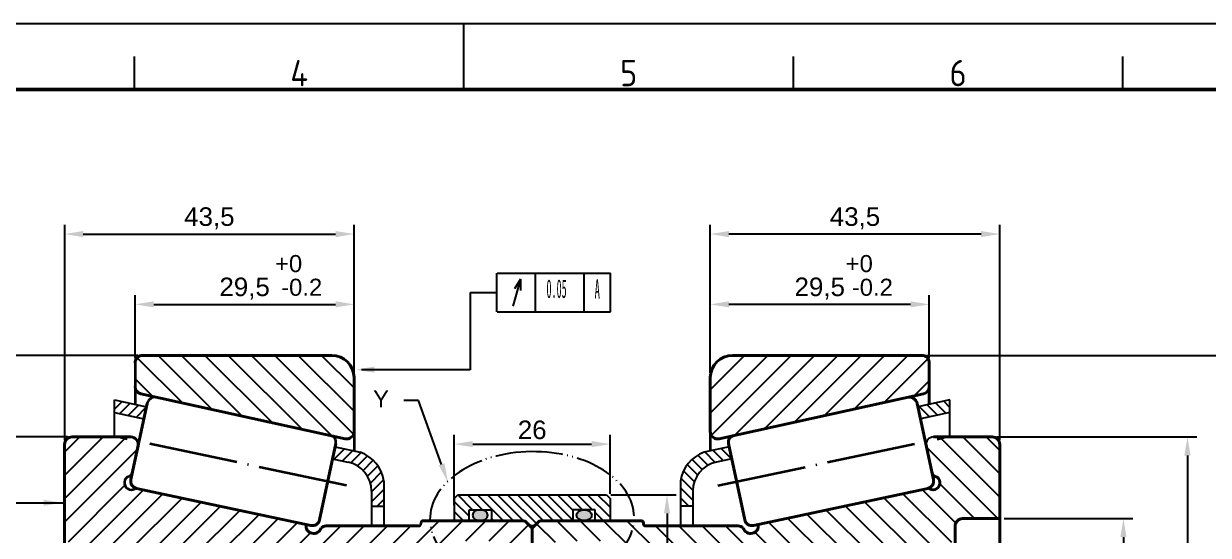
# Model space of a CAD drawing. Header units: millimetres. Extents: x 2659 to 3032, y 1080 to 1344.
# Drawn here: x 2785.7 to 2945.3, y 1274.7 to 1343.7 of the extents above; entities that cross this region are included whole.
import ezdxf
from ezdxf import colors
from ezdxf.entities.mleader import LeaderData, LeaderLine
from ezdxf.enums import TextEntityAlignment as Align
from ezdxf.math import Vec2, Vec3

# ---------------------------------------------------------------- set-up
doc = ezdxf.new("R2010")
doc.units = ezdxf.units.MM
doc.linetypes.add('ACAD_ISO04W100', pattern=[30, 24, -3, 0, -3])
doc.linetypes.add('ACAD_ISO05W100', pattern=[33, 24, -3, 0, -3, 0, -3])
for name, color, linetype, lineweight in [('AM_0', 7, 'Continuous', 50), ('AM_BOR', 7, 'Continuous', 50), ('CAXA4', 3, 'Continuous', 25)]:
    doc.layers.add(name, color=color, linetype=linetype, lineweight=lineweight)
doc.styles.add('ACISOTS', font='isocp.shx', dxfattribs={"height": 1})
doc.styles.get("Standard").update_dxf_attribs({"font": 'arial.ttf'})
doc.styles.add('UserTxtStyle1', font='', dxfattribs={"width": 0.4})
doc.styles.get('UserTxtStyle1').set_extended_font_data('FangSong_GB2312')
doc.dimstyles.new('ISO-25', dxfattribs={"dimtxt": 2.5, "dimasz": 2.5, "dimexe": 1.25, "dimexo": 0.625, "dimtad": 1, "dimtxsty": 'Standard', "dimcen": 2.5, "dimadec": 0, "dimazin": 0, "dimtfac": 1, "dimtmove": 0, "dimatfit": 3, "dimfxl": 1, "dimarcsym": 0})
pattern_1 = [(45, (16.1472, 3.7527), (-1.5715448, 1.5715448), [])]
pattern_2 = [(135, (16.1472, 3.7527), (-1.5715448, -1.5715448), [])]
pattern_3 = [(135, (16.1472, 3.7527), (-0.6735192, -0.6735192), [])]

# ---------------------------------------------------------------- blocks, each defined once
blk = doc.blocks.new('A3 ZTL')
blk.add_line((401.17, 280.82), (19.57, 280.82))
at = {"layer": 'AM_BOR', "color": 135, "lineweight": 25}
for p, q in [((0, 290.61), (410.96, 290.61)), ((205.48, 280.82), (205.48, 290.61)), ((156.56, 280.82), (156.56, 285.71)), ((254.4, 280.82), (254.4, 285.71)), ((303.33, 280.82), (303.33, 285.71))]:
    blk.add_line(p, q, dxfattribs=at)
at = {"layer": 'AM_BOR', "color": 135, "lineweight": 25, "style": 'ACISOTS'}
for s, p in [('4', (181.02, 283.27)), ('5', (229.94, 283.27)), ('6', (278.86, 283.27))]:
    blk.add_text(s, height=3.91, dxfattribs=at).set_placement(p, align=Align.MIDDLE)
blk = doc.blocks.new('*D13')
at = {"color": 0, "lineweight": -2, "transparency": 16777216}
for p, q in [((2791.61, 1287.93), (2764.69, 1287.93)), ((2765.94, 1285.43), (2765.94, 1182.43)), ((2791.61, 1179.93), (2764.69, 1179.93))]:
    blk.add_line(p, q, dxfattribs=at)
at = {"color": 0, "transparency": 16777216}
for points in [[(2765.52, 1285.43), (2766.35, 1285.43), (2765.94, 1287.93)], [(2765.52, 1182.43), (2766.35, 1182.43), (2765.94, 1179.93)]]:
    blk.add_solid(points, dxfattribs=at)
at = {"layer": 'Defpoints', "color": 0, "transparency": 16777216}
for p in [(2792.24, 1287.93), (2765.94, 1179.93), (2792.24, 1179.93)]:
    blk.add_point(p, dxfattribs=at)
at = {"color": 0, "transparency": 16777216, "insert": (2763.97, 1233.93), "char_height": 2.5, "attachment_point": 5, "rotation": 90}
blk.add_mtext('%%C125', dxfattribs=at)
blk = doc.blocks.new('*D14')
at = {"color": 0, "lineweight": -2, "transparency": 16777216}
for p, q in [((2801.11, 1298.93), (2753.91, 1298.93)), ((2755.16, 1296.43), (2755.16, 1171.43)), ((2801.11, 1168.93), (2753.91, 1168.93))]:
    blk.add_line(p, q, dxfattribs=at)
at = {"color": 0, "transparency": 16777216}
for points in [[(2754.75, 1296.43), (2755.58, 1296.43), (2755.16, 1298.93)], [(2754.75, 1171.43), (2755.58, 1171.43), (2755.16, 1168.93)]]:
    blk.add_solid(points, dxfattribs=at)
at = {"layer": 'Defpoints', "color": 0, "transparency": 16777216}
for p in [(2801.74, 1298.93), (2755.16, 1168.93), (2801.74, 1168.93)]:
    blk.add_point(p, dxfattribs=at)
at = {"color": 0, "transparency": 16777216, "insert": (2753.19, 1233.93), "char_height": 2.5, "attachment_point": 5, "rotation": 90}
blk.add_mtext('%%C148', dxfattribs=at)
blk = doc.blocks.new('*D15')
at = {"color": 0, "lineweight": -2, "transparency": 16777216}
for p, q in [((2791.24, 1287.56), (2791.24, 1316.54)), ((2830.24, 1296.56), (2830.24, 1316.54)), ((2793.74, 1315.29), (2827.74, 1315.29))]:
    blk.add_line(p, q, dxfattribs=at)
at = {"color": 0, "transparency": 16777216}
for points in [[(2793.74, 1315.7), (2793.74, 1314.87), (2791.24, 1315.29)], [(2827.74, 1315.7), (2827.74, 1314.87), (2830.24, 1315.29)]]:
    blk.add_solid(points, dxfattribs=at)
at = {"layer": 'Defpoints', "color": 0, "transparency": 16777216}
for p in [(2830.24, 1315.29), (2830.24, 1295.93), (2791.24, 1286.93)]:
    blk.add_point(p, dxfattribs=at)
at = {"color": 0, "transparency": 16777216, "insert": (2810.74, 1317.41), "char_height": 2.5, "attachment_point": 5}
blk.add_mtext('43,5', dxfattribs=at)
blk = doc.blocks.new('*D16')
at = {"color": 0, "lineweight": -2, "transparency": 16777216}
for p, q in [((2800.74, 1298.56), (2800.74, 1307.06)), ((2803.24, 1305.81), (2827.74, 1305.81)), ((2830.24, 1297.18), (2830.24, 1307.06))]:
    blk.add_line(p, q, dxfattribs=at)
at = {"color": 0, "transparency": 16777216}
for points in [[(2803.24, 1306.23), (2803.24, 1305.4), (2800.74, 1305.81)], [(2827.74, 1306.23), (2827.74, 1305.4), (2830.24, 1305.81)]]:
    blk.add_solid(points, dxfattribs=at)
at = {"layer": 'Defpoints', "color": 0, "transparency": 16777216}
for p in [(2830.24, 1305.81), (2800.74, 1297.93), (2830.24, 1296.56)]:
    blk.add_point(p, dxfattribs=at)
at = {"color": 0, "transparency": 16777216, "insert": (2815.49, 1307.94), "char_height": 2.5, "attachment_point": 5}
blk.add_mtext('29,5', dxfattribs=at)
blk = doc.blocks.new('*D17')
at = {"color": 0, "lineweight": -2, "transparency": 16777216}
for p, q in [((2878.24, 1296.56), (2878.24, 1307.06)), ((2905.24, 1305.81), (2880.74, 1305.81)), ((2907.74, 1298.56), (2907.74, 1307.06))]:
    blk.add_line(p, q, dxfattribs=at)
at = {"color": 0, "transparency": 16777216}
for points in [[(2880.74, 1306.23), (2880.74, 1305.4), (2878.24, 1305.81)], [(2905.24, 1306.23), (2905.24, 1305.4), (2907.74, 1305.81)]]:
    blk.add_solid(points, dxfattribs=at)
at = {"layer": 'Defpoints', "color": 0, "transparency": 16777216}
for p in [(2878.24, 1305.81), (2907.74, 1297.93), (2878.24, 1295.93)]:
    blk.add_point(p, dxfattribs=at)
at = {"color": 0, "transparency": 16777216, "insert": (2892.99, 1307.94), "char_height": 2.5, "attachment_point": 5}
blk.add_mtext('29,5', dxfattribs=at)
blk = doc.blocks.new('*D18')
at = {"color": 0, "lineweight": -2, "transparency": 16777216}
for p, q in [((2878.24, 1297.18), (2878.24, 1316.54)), ((2917.24, 1287.56), (2917.24, 1316.54)), ((2914.74, 1315.29), (2880.74, 1315.29))]:
    blk.add_line(p, q, dxfattribs=at)
at = {"color": 0, "transparency": 16777216}
for points in [[(2880.74, 1315.7), (2880.74, 1314.87), (2878.24, 1315.29)], [(2914.74, 1315.7), (2914.74, 1314.87), (2917.24, 1315.29)]]:
    blk.add_solid(points, dxfattribs=at)
at = {"layer": 'Defpoints', "color": 0, "transparency": 16777216}
for p in [(2878.24, 1315.29), (2878.24, 1296.56), (2917.24, 1286.93)]:
    blk.add_point(p, dxfattribs=at)
at = {"color": 0, "transparency": 16777216, "insert": (2897.74, 1317.41), "char_height": 2.5, "attachment_point": 5}
blk.add_mtext('43,5', dxfattribs=at)
blk = doc.blocks.new('*D20')
at = {"color": 0, "lineweight": -2, "transparency": 16777216}
for p, q in [((2916.86, 1287.93), (2943.79, 1287.93)), ((2942.54, 1285.43), (2942.54, 1182.43)), ((2916.86, 1179.93), (2943.79, 1179.93))]:
    blk.add_line(p, q, dxfattribs=at)
at = {"color": 0, "transparency": 16777216}
for points in [[(2942.12, 1285.43), (2942.95, 1285.43), (2942.54, 1287.93)], [(2942.12, 1182.43), (2942.95, 1182.43), (2942.54, 1179.93)]]:
    blk.add_solid(points, dxfattribs=at)
at = {"layer": 'Defpoints', "color": 0, "transparency": 16777216}
for p in [(2916.24, 1287.93), (2916.24, 1179.93), (2942.54, 1179.93)]:
    blk.add_point(p, dxfattribs=at)
at = {"color": 0, "transparency": 16777216, "insert": (2940.57, 1233.93), "char_height": 2.5, "attachment_point": 5, "rotation": 90}
blk.add_mtext('%%C125', dxfattribs=at)
blk = doc.blocks.new('*D21')
at = {"color": 0, "lineweight": -2, "transparency": 16777216}
for p, q in [((2907.36, 1298.93), (2954.56, 1298.93)), ((2953.31, 1296.43), (2953.31, 1171.43)), ((2907.36, 1168.93), (2954.56, 1168.93))]:
    blk.add_line(p, q, dxfattribs=at)
at = {"color": 0, "transparency": 16777216}
for points in [[(2952.9, 1296.43), (2953.73, 1296.43), (2953.31, 1298.93)], [(2952.9, 1171.43), (2953.73, 1171.43), (2953.31, 1168.93)]]:
    blk.add_solid(points, dxfattribs=at)
at = {"layer": 'Defpoints', "color": 0, "transparency": 16777216}
for p in [(2906.74, 1298.93), (2906.74, 1168.93), (2953.31, 1168.93)]:
    blk.add_point(p, dxfattribs=at)
at = {"color": 0, "transparency": 16777216, "insert": (2951.34, 1233.93), "char_height": 2.5, "attachment_point": 5, "rotation": 90}
blk.add_mtext('%%C148', dxfattribs=at)
blk = doc.blocks.new('*D22')
at = {"color": 0, "lineweight": -2, "transparency": 16777216}
for p, q in [((2917.86, 1276.93), (2935.16, 1276.93)), ((2933.91, 1274.43), (2933.91, 1193.43)), ((2917.86, 1190.93), (2935.16, 1190.93))]:
    blk.add_line(p, q, dxfattribs=at)
at = {"color": 0, "transparency": 16777216}
for points in [[(2933.5, 1274.43), (2934.33, 1274.43), (2933.91, 1276.93)], [(2933.5, 1193.43), (2934.33, 1193.43), (2933.91, 1190.93)]]:
    blk.add_solid(points, dxfattribs=at)
at = {"layer": 'Defpoints', "color": 0, "transparency": 16777216}
for p in [(2917.24, 1276.93), (2917.24, 1190.93), (2933.91, 1190.93)]:
    blk.add_point(p, dxfattribs=at)
at = {"color": 0, "transparency": 16777216, "insert": (2931.94, 1233.93), "char_height": 2.5, "attachment_point": 5, "rotation": 90}
blk.add_mtext('%%C109', dxfattribs=at)
blk = doc.blocks.new('*D23')
at = {"color": 0, "lineweight": -2, "transparency": 16777216}
for p, q in [((2843.74, 1278.76), (2843.74, 1288.22)), ((2846.24, 1286.97), (2862.24, 1286.97)), ((2864.74, 1280.26), (2864.74, 1288.22))]:
    blk.add_line(p, q, dxfattribs=at)
at = {"color": 0, "transparency": 16777216}
for points in [[(2846.24, 1287.39), (2846.24, 1286.56), (2843.74, 1286.97)], [(2862.24, 1287.39), (2862.24, 1286.56), (2864.74, 1286.97)]]:
    blk.add_solid(points, dxfattribs=at)
at = {"layer": 'Defpoints', "color": 0, "transparency": 16777216}
for p in [(2864.74, 1286.97), (2864.74, 1279.63), (2843.74, 1278.13)]:
    blk.add_point(p, dxfattribs=at)
at = {"color": 0, "transparency": 16777216, "insert": (2854.24, 1288.88), "char_height": 2.5, "attachment_point": 5}
blk.add_mtext('26', dxfattribs=at)
blk = doc.blocks.new('*D24')
at = {"color": 0, "lineweight": -2, "transparency": 16777216}
for p, q in [((2864.86, 1280.13), (2873.66, 1280.13)), ((2872.41, 1277.63), (2872.41, 1190.23)), ((2864.86, 1187.73), (2873.66, 1187.73))]:
    blk.add_line(p, q, dxfattribs=at)
at = {"color": 0, "transparency": 16777216}
for points in [[(2871.99, 1277.63), (2872.82, 1277.63), (2872.41, 1280.13)], [(2871.99, 1190.23), (2872.82, 1190.23), (2872.41, 1187.73)]]:
    blk.add_solid(points, dxfattribs=at)
at = {"layer": 'Defpoints', "color": 0, "transparency": 16777216}
for p in [(2864.24, 1280.13), (2864.24, 1187.73), (2872.41, 1187.73)]:
    blk.add_point(p, dxfattribs=at)
at = {"color": 0, "transparency": 16777216, "insert": (2870.43, 1216.76), "char_height": 2.5, "attachment_point": 5, "rotation": 90}
blk.add_mtext('%%c113', dxfattribs=at)
blk = doc.blocks.new('*D41')
at = {"color": 0, "lineweight": -2, "transparency": 16777216}
for p, q in [((2917.24, 1276.31), (2917.24, 1261.93)), ((2911.24, 1273.31), (2911.24, 1261.93)), ((2908.74, 1263.18), (2906.24, 1263.18)), ((2917.24, 1263.18), (2911.24, 1263.18)), ((2919.74, 1263.18), (2922.24, 1263.18))]:
    blk.add_line(p, q, dxfattribs=at)
at = {"color": 0, "transparency": 16777216}
for points in [[(2908.74, 1263.59), (2908.74, 1262.76), (2911.24, 1263.18)], [(2919.74, 1263.59), (2919.74, 1262.76), (2917.24, 1263.18)]]:
    blk.add_solid(points, dxfattribs=at)
at = {"layer": 'Defpoints', "color": 0, "transparency": 16777216}
for p in [(2917.24, 1276.93), (2911.24, 1273.93), (2911.24, 1263.18)]:
    blk.add_point(p, dxfattribs=at)
at = {"color": 0, "transparency": 16777216, "insert": (2914.24, 1265.3), "char_height": 2.5, "attachment_point": 5}
blk.add_mtext('4,7', dxfattribs=at)

msp = doc.modelspace()

# ---------------------------------------------------------------- hatches: boundary and pattern name
h = msp.add_hatch()
h.set_pattern_fill('ANSI31', color=256, scale=0.7, angle=90, style=0)
h.set_pattern_definition(pattern_2)
h.paths.add_polyline_path([(2829.022, 1287.7, 0.4792589), (2830.237, 1288.676), (2830.237, 1295.932, 0.4142136), (2827.237, 1298.932), (2801.737, 1298.932, 0.4142136), (2800.737, 1297.932), (2800.737, 1294.735, 0.3520284), (2801.522, 1293.759)])
h.paths.add_polyline_path([(2827.237, 1168.932, 0.4142136), (2830.237, 1171.932), (2830.237, 1179.187, 0.4792589), (2829.022, 1180.164), (2801.522, 1174.105, 0.3520284), (2800.737, 1173.128), (2800.737, 1169.932, 0.4142136), (2801.737, 1168.932)])
h = msp.add_hatch()
h.set_pattern_fill('ANSI31', color=256, scale=0.7, style=0)
h.set_pattern_definition(pattern_1)
h.paths.add_polyline_path([(2878.237, 1171.932, 0.4142136), (2881.237, 1168.932), (2906.737, 1168.932, 0.4142136), (2907.737, 1169.932), (2907.737, 1173.128, 0.3520284), (2906.952, 1174.105), (2879.452, 1180.164, 0.4792589), (2878.237, 1179.187)])
h.paths.add_polyline_path([(2881.237, 1298.932, 0.4142136), (2878.237, 1295.932), (2878.237, 1288.676, 0.4792589), (2879.452, 1287.7), (2906.952, 1293.759, 0.3520284), (2907.737, 1294.735), (2907.737, 1297.932, 0.4142136), (2906.737, 1298.932)])
h = msp.add_hatch()
h.set_pattern_fill('ANSI31', color=256, scale=0.3, style=0)
h.set_pattern_definition([(45, (16.1472, 3.7527), (-0.6735192, 0.6735192), [])])
h.paths.add_polyline_path([(2834.237, 1185.885), (2834.237, 1189.261), (2832.584, 1189.261), (2832.584, 1187.225, -0.3541186), (2829.416, 1183.313), (2827.343, 1182.872), (2827.687, 1181.254), (2831.069, 1181.973, 0.2780318)])
h.paths.add_polyline_path([(2797.944, 1176.623), (2797.944, 1174.932), (2802.255, 1175.848), (2801.911, 1177.466)])
h.paths.add_polyline_path([(2831.069, 1285.891), (2827.687, 1286.61), (2827.343, 1284.991), (2829.416, 1284.551, -0.3541186), (2832.584, 1280.638), (2832.584, 1278.603), (2834.237, 1278.603), (2834.237, 1281.978, 0.2780318)])
h.paths.add_polyline_path([(2797.944, 1292.932), (2797.944, 1291.24), (2801.911, 1290.397), (2802.255, 1292.016)])
h = msp.add_hatch()
h.set_pattern_fill('ANSI31', color=256, scale=0.3, angle=90, style=0)
h.set_pattern_definition(pattern_3)
h.paths.add_polyline_path([(2906.219, 1292.016), (2906.563, 1290.397), (2910.53, 1291.24), (2910.53, 1292.932)])
h.paths.add_polyline_path([(2879.058, 1284.551), (2881.131, 1284.991), (2880.787, 1286.61), (2877.405, 1285.891, 0.2780318), (2874.237, 1281.978), (2874.237, 1278.603), (2875.89, 1278.603), (2875.89, 1280.638, -0.3541186)])
h.paths.add_polyline_path([(2910.53, 1174.932), (2910.53, 1176.623), (2906.563, 1177.466), (2906.219, 1175.848)])
h.paths.add_polyline_path([(2877.405, 1181.973), (2880.787, 1181.254), (2881.131, 1182.872), (2879.058, 1183.313, -0.3541186), (2875.89, 1187.225), (2875.89, 1189.261), (2874.237, 1189.261), (2874.237, 1185.885, 0.2780318)])
h = msp.add_hatch()
h.set_pattern_fill('ANSI31', color=256, scale=0.7, style=0)
h.set_pattern_definition(pattern_1)
h.paths.add_polyline_path([(2801.016, 1280.98, 0.0857854), (2800.68, 1280.925, -1.0901875), (2799.914, 1282.616, 0.2141085), (2800.397, 1283.277), (2801.13, 1286.724, 0.4769755), (2800.152, 1287.932), (2792.237, 1287.932, 0.4142136), (2791.237, 1286.932), (2791.237, 1274.434, 0.2524248), (2794.579, 1272.632), (2801.237, 1272.632), (2801.937, 1271.932), (2826.237, 1271.932), (2828.237, 1272.932), (2843.237, 1272.932), (2843.237, 1273.432, -0.4142136), (2843.737, 1273.932), (2850.737, 1273.932, -0.4142136), (2851.237, 1273.432), (2851.237, 1271.932), (2853.737, 1271.932), (2854.237, 1272.432), (2854.237, 1275.632), (2853.252, 1276.617, 0.0618246), (2853.13, 1276.632), (2839.537, 1276.632, 0.4142136), (2839.237, 1276.332), (2839.237, 1276.232, -0.4142136), (2838.937, 1275.932), (2826.469, 1275.932, 0.1889879), (2825.789, 1275.665, -0.9615832), (2823.795, 1276.138)])
h = msp.add_hatch()
h.set_pattern_fill('ANSI31', color=256, scale=0.7, angle=90, style=0)
h.set_pattern_definition(pattern_2)
h.paths.add_polyline_path([(2911.237, 1275.932, -0.4142136), (2912.237, 1276.932), (2917.237, 1276.932), (2917.237, 1286.932, 0.4142136), (2916.237, 1287.932), (2908.322, 1287.932, 0.4769755), (2907.344, 1286.724), (2908.077, 1283.277, 0.2141085), (2908.56, 1282.616, -1.0901875), (2907.794, 1280.925, 0.0857854), (2907.458, 1280.98), (2884.679, 1276.138, -0.9615832), (2882.685, 1275.665, 0.1889879), (2882.005, 1275.932), (2869.537, 1275.932, -0.4142136), (2869.237, 1276.232), (2869.237, 1276.332, 0.4142136), (2868.937, 1276.632), (2855.344, 1276.632, 0.0618246), (2855.222, 1276.617), (2854.237, 1275.632), (2854.237, 1272.432), (2854.737, 1271.932), (2857.237, 1271.932), (2857.237, 1273.432, -0.4142136), (2857.737, 1273.932), (2864.737, 1273.932, -0.4142136), (2865.237, 1273.432), (2865.237, 1272.932), (2880.237, 1272.932), (2882.237, 1271.932), (2907.135, 1271.932), (2911.237, 1273.932)])
h = msp.add_hatch()
h.set_pattern_fill('ANSI31', color=256, scale=0.3, angle=90, style=0)
h.set_pattern_definition(pattern_3)
h.paths.add_polyline_path([(2853.13, 1276.632, -0.263454), (2853.559, 1276.389, 0.5662073), (2854.915, 1276.389, -0.263454), (2855.344, 1276.632), (2859.737, 1276.632), (2859.737, 1278.132), (2862.737, 1278.132), (2862.737, 1276.632), (2864.737, 1276.632), (2864.737, 1279.632), (2864.237, 1280.132), (2844.237, 1280.132), (2843.737, 1279.632), (2843.737, 1276.632), (2845.237, 1276.632), (2845.737, 1276.632), (2845.737, 1278.132), (2848.737, 1278.132), (2848.737, 1276.632)])
h.paths.add_polyline_path([(2855.344, 1191.232, -0.263454), (2854.915, 1191.475, 0.5662073), (2853.559, 1191.475, -0.263454), (2853.13, 1191.232), (2848.737, 1191.232), (2848.737, 1189.732), (2845.737, 1189.732), (2845.737, 1191.232), (2843.737, 1191.232), (2843.737, 1188.232), (2844.237, 1187.732), (2864.237, 1187.732), (2864.737, 1188.232), (2864.737, 1191.232), (2862.737, 1191.232), (2862.737, 1189.732), (2859.737, 1189.732), (2859.737, 1191.232)])
h = msp.add_hatch()
h.set_pattern_fill('ANSI33', color=256, scale=0.08, angle=90, style=0)
h.set_pattern_definition([(135, (16.1472, 3.7527), (-0.359210245, -0.359210245), []), (135, (16.1472, 4.1119), (-0.359210245, -0.359210245), [0.254, -0.127])])
edge = h.paths.add_edge_path()
edge.add_ellipse((2847.237, 1277.382), major_axis=(-1.033, 0), ratio=0.721587, start_angle=0, end_angle=360, ccw=False)
edge = h.paths.add_edge_path()
edge.add_ellipse((2861.237, 1277.382), major_axis=(1.033, 0), ratio=0.721587, start_angle=0, end_angle=360)
edge = h.paths.add_edge_path()
edge.add_ellipse((2847.237, 1190.482), major_axis=(-1.033, 0), ratio=0.721587, start_angle=0, end_angle=360)
edge = h.paths.add_edge_path()
edge.add_ellipse((2861.237, 1190.482), major_axis=(1.033, 0), ratio=0.721587, start_angle=0, end_angle=360, ccw=False)

# ---------------------------------------------------------------- linework, layer by layer
for p, q in [((2845.86, 1307.4), (2845.86, 1297.005)), ((2845.86, 1297.005), (2831.219, 1297.005)), ((2797.944, 1292.932), (2802.255, 1292.016)), ((2797.944, 1287.932), (2797.944, 1292.932)), ((2910.53, 1292.932), (2906.219, 1292.016)), ((2910.53, 1287.932), (2910.53, 1292.932)), ((2797.944, 1291.24), (2801.911, 1290.397)), ((2910.53, 1291.24), (2906.563, 1290.397)), ((2796.194, 1287.932), (2797.694, 1287.932)), ((2796.944, 1287.932), (2797.944, 1287.932)), ((2907.344, 1286.724), (2908.077, 1283.277)), ((2912.28, 1287.932), (2910.78, 1287.932)), ((2827.687, 1286.61), (2831.069, 1285.891)), ((2880.787, 1286.61), (2877.405, 1285.891)), ((2827.343, 1284.991), (2829.416, 1284.551)), ((2881.131, 1284.991), (2879.058, 1284.551)), ((2834.237, 1281.978), (2834.237, 1275.932)), ((2874.237, 1281.978), (2874.237, 1275.932)), ((2832.584, 1280.638), (2832.584, 1275.932)), ((2875.89, 1280.638), (2875.89, 1275.932)), ((2778.789, 1279.066), (2791.237, 1279.066)), ((2843.737, 1279.632), (2844.237, 1280.132)), ((2843.737, 1279.632), (2843.737, 1276.632)), ((2844.237, 1280.132), (2864.237, 1280.132)), ((2864.237, 1280.132), (2864.737, 1279.632)), ((2864.737, 1279.632), (2864.737, 1276.632)), ((2832.584, 1278.603), (2834.237, 1278.603)), ((2845.737, 1276.632), (2845.737, 1278.132)), ((2845.737, 1278.132), (2848.737, 1278.132)), ((2848.737, 1278.132), (2848.737, 1276.632)), ((2862.737, 1278.132), (2859.737, 1278.132)), ((2859.737, 1278.132), (2859.737, 1276.632)), ((2862.737, 1276.632), (2862.737, 1278.132)), ((2875.89, 1278.603), (2874.237, 1278.603)), ((2843.737, 1276.632), (2845.237, 1276.632)), ((2917.237, 1233.932), (2917.237, 1276.932))]:
    msp.add_line(p, q)
at = {"lineweight": 35}
for p, q in [((2800.737, 1297.932), (2800.737, 1294.735)), ((2800.737, 1294.735), (2800.737, 1292.338)), ((2830.237, 1288.676), (2830.237, 1286.068)), ((2878.237, 1288.676), (2878.237, 1286.068)), ((2801.13, 1286.724), (2800.397, 1283.277)), ((2839.237, 1276.332), (2839.237, 1276.232)), ((2854.237, 1272.432), (2854.237, 1275.632))]:
    msp.add_line(p, q, dxfattribs=at)
at = {"lineweight": 40}
for p, q in [((2801.737, 1298.932), (2827.237, 1298.932)), ((2906.737, 1298.932), (2881.237, 1298.932)), ((2907.737, 1297.932), (2907.737, 1294.735)), ((2830.237, 1295.932), (2830.237, 1288.676)), ((2878.237, 1295.932), (2878.237, 1288.676)), ((2907.737, 1294.735), (2907.737, 1292.338)), ((2829.022, 1287.7), (2801.522, 1293.759)), ((2879.452, 1287.7), (2906.952, 1293.759)), ((2800.165, 1282.183), (2802.348, 1292.454)), ((2908.309, 1282.183), (2906.126, 1292.454)), ((2791.237, 1233.932), (2791.237, 1286.932)), ((2800.152, 1287.932), (2792.237, 1287.932)), ((2827.78, 1287.048), (2825.597, 1276.778)), ((2880.694, 1287.048), (2882.877, 1276.778)), ((2908.322, 1287.932), (2916.237, 1287.932)), ((2911.53, 1287.932), (2910.53, 1287.932)), ((2917.237, 1233.932), (2917.237, 1286.932)), ((2824.411, 1276.007), (2800.935, 1280.997)), ((2884.063, 1276.007), (2907.539, 1280.997)), ((2838.937, 1275.932), (2826.469, 1275.932)), ((2853.13, 1276.632), (2839.537, 1276.632)), ((2853.252, 1276.617), (2854.237, 1275.632)), ((2854.237, 1275.632), (2855.222, 1276.617)), ((2854.237, 1272.432), (2854.237, 1275.632)), ((2855.344, 1276.632), (2868.937, 1276.632)), ((2869.237, 1276.332), (2869.237, 1276.232)), ((2869.537, 1275.932), (2882.005, 1275.932)), ((2911.237, 1275.932), (2911.237, 1233.932)), ((2917.237, 1276.932), (2912.237, 1276.932))]:
    msp.add_line(p, q, dxfattribs=at)
at = {"linetype": 'ACAD_ISO04W100', "lineweight": 35, "ltscale": 0.5}
for p, q in [((2829.202, 1281.379), (2798.742, 1287.853)), ((2879.272, 1281.379), (2909.732, 1287.853))]:
    msp.add_line(p, q, dxfattribs=at)
at = {"lineweight": 40}
for centre, radius, start, end in [((2801.737, 1297.932), 1, 90, 180), ((2827.237, 1295.932), 3, 0, 90), ((2881.237, 1295.932), 3, 90, 180), ((2906.737, 1297.932), 1, 0, 90), ((2801.737, 1294.735), 1, 180, 257.57406), ((2904.99, 1292.138), 1.179, 15.5564, 92.45234), ((2829.237, 1288.676), 1, 257.57406, 0), ((2879.237, 1288.676), 1, 180, 282.42594), ((2792.237, 1286.932), 1, 90, 180), ((2800.152, 1286.932), 1, 348, 90), ((2881.601, 1287.229), 0.924, 98.46992, 191.26983), ((2916.237, 1286.932), 1, 0, 90), ((2801.143, 1281.975), 1, 168, 258), ((2907.331, 1281.975), 1, 282, 12), ((2908.25, 1281.737), 0.932, 240.68284, 70.56552), ((2824.801, 1275.941), 1.026, 168.90615, 344.41827), ((2824.619, 1276.986), 1, 258, 348), ((2826.469, 1274.932), 1, 90, 132.80795), ((2868.937, 1276.332), 0.3, 0, 90), ((2869.537, 1276.232), 0.3, 180, 270), ((2882.005, 1274.932), 1, 47.19205, 90), ((2883.673, 1275.941), 1.026, 195.58173, 11.09385), ((2883.855, 1276.986), 1, 192, 282), ((2912.237, 1275.932), 1, 90, 180)]:
    msp.add_arc(centre, radius, start, end, dxfattribs=at)
at = {"lineweight": 35}
for centre, radius, start, end in [((2906.737, 1294.735), 1, 282.42594, 0), ((2803.484, 1292.138), 1.179, 87.54766, 164.4436), ((2826.873, 1287.229), 0.924, 348.73017, 81.53008), ((2800.224, 1281.737), 0.932, 109.43448, 299.31716), ((2799.419, 1283.485), 1, 299.6598, 348), ((2909.055, 1283.485), 1, 192, 240.3402), ((2801.007, 1279.98), 1, 89.4793, 109.09185), ((2907.467, 1279.98), 1, 70.90815, 90.5207), ((2838.937, 1276.232), 0.3, 270, 0), ((2839.537, 1276.332), 0.3, 90, 180)]:
    msp.add_arc(centre, radius, start, end, dxfattribs=at)
for centre, radius, start, end in [((2908.322, 1286.932), 1, 90, 192), ((2829.407, 1281.306), 4.877, 7.92476, 70.07524), ((2879.067, 1281.306), 4.877, 109.92476, 172.07524), ((2828.584, 1280.638), 4, 0, 78), ((2879.89, 1280.638), 4, 102, 180), ((2853.13, 1276.132), 0.5, 30.96229, 90), ((2854.237, 1276.796), 0.791, 210.96229, 329.03771), ((2855.344, 1276.132), 0.5, 90, 149.03771)]:
    msp.add_arc(centre, radius, start, end)
at = {"linetype": 'ACAD_ISO05W100', "ltscale": 0.2, "extrusion": (0, 0, -1)}
msp.add_ellipse((2854.219, 1276.942), major_axis=(13.755, 0.188), ratio=0.6550535, start_param=-1.5707963, end_param=4.712389, dxfattribs=at)
at = {"extrusion": (0, 0, -1)}
msp.add_ellipse((2847.237, 1277.382), major_axis=(-1.033, 0), ratio=0.721587, dxfattribs=at)
msp.add_ellipse((2861.237, 1277.382), major_axis=(1.033, 0), ratio=0.721587)
for points in [[(2832.962, 1296.588), (2832.962, 1297.422), (2830.462, 1297.005)], [(2788.395, 1279.483), (2788.395, 1278.65), (2790.895, 1279.066)]]:
    msp.add_solid(points)
at = {"layer": 'CAXA4', "color": 0, "linetype": 'Continuous'}
for p, q in [((2849.465, 1304.8), (2849.465, 1310)), ((2849.536, 1310), (2854.736, 1310)), ((2852.656, 1309.22), (2851.616, 1305.58)), ((2852.656, 1309.22), (2851.876, 1307.92)), ((2852.656, 1309.22), (2852.656, 1307.66)), ((2854.665, 1304.8), (2854.665, 1310)), ((2854.736, 1310), (2864.798, 1310)), ((2861.225, 1304.8), (2861.225, 1310)), ((2864.798, 1304.8), (2864.798, 1310)), ((2845.86, 1307.4), (2849.536, 1307.4)), ((2849.536, 1304.8), (2854.736, 1304.8)), ((2854.736, 1304.8), (2864.798, 1304.8))]:
    msp.add_line(p, q, dxfattribs=at)

# ---------------------------------------------------------------- block references
at = {"layer": 'AM_0', "color": 0, "lineweight": 0, "xscale": 0.9075000000000002, "yscale": 0.9075000000000002, "zscale": 0.9075000000000002}
msp.add_blockref('A3 ZTL', (2658.569, 1079.927), dxfattribs=at)

# ---------------------------------------------------------------- texts
at = {"char_height": 2.3, "attachment_point": 1}
for s, insert in [('+0', (2819.584, 1312.461)), ('+0', (2896.481, 1312.461)), ('-0.2', (2820.413, 1309.269)), ('-0.2', (2897.309, 1309.269))]:
    msp.add_mtext_dynamic_manual_height_columns(s, width=18.23779, gutter_width=12.5, heights=[0], dxfattribs=dict(at, insert=insert))
at = {"layer": 'CAXA4', "color": 0, "linetype": 'Continuous', "attachment_point": 1, "style": 'UserTxtStyle1'}
for s, insert, char_height in [('0.05', (2856.166, 1309.181), 2.5), ('A', (2862.655, 1309.181), 2.6)]:
    msp.add_mtext(s, dxfattribs=dict(at, insert=insert, char_height=char_height))

# ---------------------------------------------------------------- dimensions: what is measured, and where the dimension line sits
for base, p1, p2, text, picture, middle in [((2830.237, 1315.287), (2791.237, 1286.932), (2830.237, 1295.932), '43,5', '*D15', (2810.737, 1317.415)), ((2878.237, 1315.287), (2917.237, 1286.932), (2878.237, 1296.557), '43,5', '*D18', (2897.737, 1317.415)), ((2864.737, 1286.974), (2843.737, 1278.132), (2864.737, 1279.632), '26', '*D23', (2854.237, 1288.875)), ((2911.237, 1263.176), (2917.237, 1276.932), (2911.237, 1273.932), '4,7', '*D41', (2914.237, 1265.298))]:
    dim = msp.add_linear_dim(base=base, p1=p1, p2=p2, text=text, dimstyle='ISO-25')
    dim.commit()
    dim.dimension.update_dxf_attribs({"geometry": picture, "text_midpoint": middle})
for base, p1, p2, picture, middle in [((2830.237, 1305.815), (2800.737, 1297.932), (2830.237, 1296.557), '*D16', (2815.487, 1307.942)), ((2878.237, 1305.815), (2907.737, 1297.932), (2878.237, 1295.932), '*D17', (2892.987, 1307.942))]:
    dim = msp.add_linear_dim(base=base, p1=p1, p2=p2, dimstyle='ISO-25')
    dim.commit()
    dim.dimension.update_dxf_attribs({"geometry": picture, "text_midpoint": middle})
for base, p1, p2, text, picture, middle in [((2755.162, 1168.932), (2801.737, 1298.932), (2801.737, 1168.932), '%%C148', '*D14', (2753.191, 1233.932)), ((2953.312, 1168.932), (2906.737, 1298.932), (2906.737, 1168.932), '%%C148', '*D21', (2951.34, 1233.932)), ((2765.937, 1179.932), (2792.237, 1287.932), (2792.237, 1179.932), '%%C125', '*D13', (2763.966, 1233.932)), ((2942.537, 1179.932), (2916.237, 1287.932), (2916.237, 1179.932), '%%C125', '*D20', (2940.565, 1233.932)), ((2933.914, 1190.932), (2917.237, 1276.932), (2917.237, 1190.932), '%%C109', '*D22', (2931.943, 1233.932))]:
    dim = msp.add_linear_dim(base=base, p1=p1, p2=p2, angle=90, text=text, dimstyle='ISO-25')
    dim.commit()
    dim.dimension.update_dxf_attribs({"geometry": picture, "text_midpoint": middle})
dim = msp.add_linear_dim(base=(2872.406, 1187.732), p1=(2864.237, 1280.132), p2=(2864.237, 1187.732), angle=90, text='%%c113', dimstyle='ISO-25')
dim.commit()
dim.dimension.update_dxf_attribs({"geometry": '*D24', "text_midpoint": (2872.406, 1216.762), "dimtype": 160})

# ---------------------------------------------------------------- leaders
ml = msp.add_multileader_mtext('Standard')
ml.set_content('Y', color=256)
ml.set_leader_properties()
ml.build(insert=Vec2(0, 0))
ml.multileader.update_dxf_attribs({"arrow_head_size": 2.5})
ctx = ml.context
ctx.base_point, ctx.char_height, ctx.arrow_head_size, ctx.plane_origin = Vec3(2830.831, 1292.834), 2.3, 2.5, Vec3(2842.883, 1281.885)
ctx.text_align_type = 2
notes = []
notes.append((ctx, [(0, (1, 1, 0), (2838.939, 1292.834), (-1, 0), 2, [(0, [(2842.883, 1281.885)], 0, [])])]))
ctx.mtext.insert, ctx.mtext.alignment, ctx.mtext.flow_direction = Vec3(2834.939, 1294.214), 3, 5
for ctx, leaders in notes:
    for number, flags, end, landing, length, lines in leaders:
        leader = LeaderData()
        leader.index, (leader.has_last_leader_line, leader.has_dogleg_vector, leader.attachment_direction) = number, flags
        leader.last_leader_point, leader.dogleg_vector, leader.dogleg_length = Vec3(end), Vec3(landing), length
        for number, points, colour, breaks in lines:
            line = LeaderLine()
            line.index, line.vertices, line.color, line.breaks = number, Vec3.list(points), colors.encode_raw_color(colour), breaks
            leader.lines.append(line)
        ctx.leaders.append(leader)

doc.saveas('drawing.dxf')
